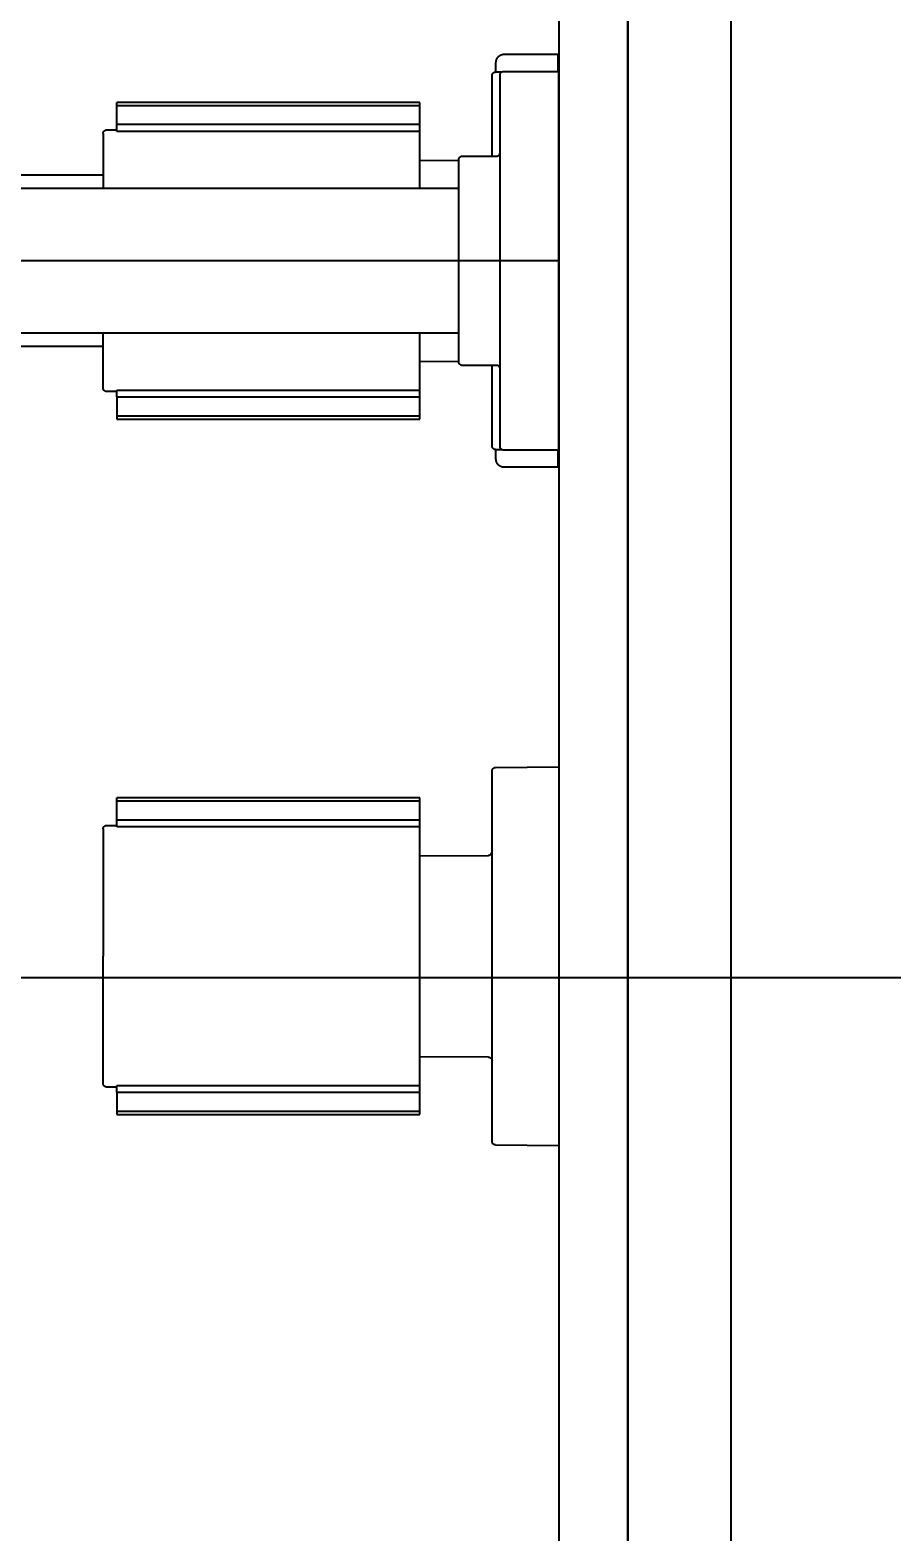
# Model space of a CAD drawing. Header units: metres. Extents: x 198 to 412, y -54 to 17.
# Drawn here: x 253.9297 to 254.0549, y 12.4803 to 12.6984 of the extents above; entities that cross this region are included whole.
import ezdxf
from ezdxf import colors
from ezdxf.entities.mleader import LeaderData, LeaderLine
from ezdxf.math import Vec2, Vec3

# ---------------------------------------------------------------- set-up
doc = ezdxf.new("R2010")
doc.units = ezdxf.units.M
doc.header["$LTSCALE"] = 10
for name, color, linetype in [('02', 2, 'Continuous'), ('25-TXT', 2, 'Continuous'), ('A-EQUIPAMIENTO FIJO', 1, 'Continuous'), ('A-MUROS', 6, 'Continuous'), ('A-Revoques', 1, 'Continuous'), ('A-TEXTOS', 2, 'Continuous'), ('TCOTA', 1, 'Continuous'), ('TM-REVEST', 252, 'Continuous')]:
    doc.layers.add(name, color=color, linetype=linetype)
doc.styles.add('ARIAL', font='arial.ttf')
doc.dimstyles.new('ST-COTA-25', dxfattribs={"dimscale": 0.25, "dimtxt": 0.18, "dimasz": 0.1, "dimexe": 0.18, "dimexo": 0.0625, "dimgap": 0.09, "dimtad": 1, "dimzin": 4, "dimdsep": 46, "dimtxsty": 'ARIAL', "dimblk1": 'COTA_N', "dimblk2": 'COTA_N', "dimsah": 1, "dimcen": 0.09, "dimclrd": 8, "dimclre": 8, "dimclrt": 1, "dimadec": 0, "dimazin": 0, "dimtfac": 1, "dimtix": 1, "dimtmove": 0, "dimatfit": 3, "dimldrblk": 'COTA_N', "dimfxl": 0.18, "dimtolj": 1, "dimtzin": 0, "dimarcsym": 0})

# ---------------------------------------------------------------- blocks, each defined once
blk = doc.blocks.new('A$C4ADF6893')
for p, q in [((-0.0275, 0), (0, 0)), ((-0.0275, -0.00004), (-0.0275, 0)), ((0, 0), (0.0275, 0)), ((0.0275, -0.00004), (0.0275, 0)), ((0.0735, 0), (0.101, 0)), ((0.07358, -0.0092), (0.0735, 0)), ((0.101, 0), (0.1285, 0)), ((0.12842, -0.0092), (0.1285, 0)), ((-0.03, -0.00794), (-0.03, -0.00014)), ((-0.03, -0.00014), (-0.0275, -0.00014)), ((-0.0275, -0.00004), (0, -0.00004)), ((-0.0275, -0.00804), (-0.0275, -0.00004)), ((0, -0.00004), (0.0275, -0.00004)), ((0.0275, -0.00004), (0.0275, -0.00804)), ((0.0275, -0.00014), (0.03, -0.00014)), ((0.03, -0.00014), (0.03, -0.00794)), ((-0.03, -0.00798), (-0.03, -0.00794)), ((-0.03, -0.00802), (-0.03, -0.00798)), ((-0.02999, -0.00806), (-0.03, -0.00802)), ((-0.02999, -0.0081), (-0.02999, -0.00806)), ((-0.02998, -0.00814), (-0.02999, -0.0081)), ((-0.02997, -0.00819), (-0.02998, -0.00814)), ((-0.02996, -0.00823), (-0.02997, -0.00819)), ((-0.02995, -0.00827), (-0.02996, -0.00823)), ((-0.02994, -0.00831), (-0.02995, -0.00827)), ((-0.02993, -0.00835), (-0.02994, -0.00831)), ((-0.02991, -0.00839), (-0.02993, -0.00835)), ((-0.0299, -0.00842), (-0.02991, -0.00839)), ((-0.02988, -0.00846), (-0.0299, -0.00842)), ((-0.02986, -0.0085), (-0.02988, -0.00846)), ((-0.02984, -0.00854), (-0.02986, -0.0085)), ((-0.02982, -0.00857), (-0.02984, -0.00854)), ((-0.02979, -0.00861), (-0.02982, -0.00857)), ((-0.02977, -0.00864), (-0.02979, -0.00861)), ((-0.02975, -0.00867), (-0.02977, -0.00864)), ((-0.02972, -0.00871), (-0.02975, -0.00867)), ((-0.02969, -0.00874), (-0.02972, -0.00871)), ((-0.0275, -0.00806), (-0.0275, -0.00804)), ((-0.0275, -0.00807), (-0.0275, -0.00806)), ((-0.0275, -0.00809), (-0.0275, -0.00807)), ((-0.0275, -0.00811), (-0.0275, -0.00809)), ((-0.02749, -0.00813), (-0.0275, -0.00811)), ((-0.02749, -0.00814), (-0.02749, -0.00813)), ((-0.02749, -0.00816), (-0.02749, -0.00814)), ((-0.02748, -0.00818), (-0.02749, -0.00816)), ((-0.02748, -0.00819), (-0.02748, -0.00818)), ((-0.02747, -0.00821), (-0.02748, -0.00819)), ((-0.02746, -0.00823), (-0.02747, -0.00821)), ((-0.02746, -0.00824), (-0.02746, -0.00823)), ((-0.02745, -0.00826), (-0.02746, -0.00824)), ((-0.02744, -0.00827), (-0.02745, -0.00826)), ((-0.02743, -0.00829), (-0.02744, -0.00827)), ((-0.02742, -0.0083), (-0.02743, -0.00829)), ((-0.02742, -0.0092), (-0.02743, -0.0083)), ((-0.02741, -0.00832), (-0.02742, -0.0083)), ((-0.0274, -0.00833), (-0.02741, -0.00832)), ((-0.02739, -0.00835), (-0.0274, -0.00833)), ((-0.02738, -0.00836), (-0.02739, -0.00835)), ((-0.02737, -0.00837), (-0.02738, -0.00836)), ((-0.02736, -0.00839), (-0.02737, -0.00837)), ((-0.02735, -0.0084), (-0.02736, -0.00839)), ((-0.02733, -0.00841), (-0.02735, -0.0084)), ((-0.02732, -0.00842), (-0.02733, -0.00841)), ((-0.02731, -0.00843), (-0.02732, -0.00842)), ((-0.02729, -0.00844), (-0.02731, -0.00843)), ((-0.02728, -0.00845), (-0.02729, -0.00844)), ((-0.02726, -0.00846), (-0.02728, -0.00845)), ((-0.02725, -0.00847), (-0.02726, -0.00846)), ((-0.02723, -0.00848), (-0.02725, -0.00847)), ((-0.02722, -0.00849), (-0.02723, -0.00848)), ((-0.0272, -0.0085), (-0.02722, -0.00849)), ((-0.02719, -0.0085), (-0.0272, -0.0085)), ((-0.02717, -0.00851), (-0.02719, -0.0085)), ((-0.02715, -0.00852), (-0.02717, -0.00851)), ((-0.02714, -0.00852), (-0.02715, -0.00852)), ((-0.02712, -0.00853), (-0.02714, -0.00852)), ((-0.0271, -0.00853), (-0.02712, -0.00853)), ((-0.02709, -0.00853), (-0.0271, -0.00853)), ((-0.02707, -0.00854), (-0.02709, -0.00853)), ((-0.02705, -0.00854), (-0.02707, -0.00854)), ((-0.02703, -0.00854), (-0.02705, -0.00854)), ((-0.02702, -0.00854), (-0.02703, -0.00854)), ((-0.027, -0.00854), (-0.02702, -0.00854)), ((0, -0.00854), (-0.027, -0.00854)), ((-0.01566, -0.00854), (-0.01568, -0.00854)), ((-0.01564, -0.00854), (-0.01566, -0.00854)), ((-0.01562, -0.00855), (-0.01564, -0.00854)), ((-0.01561, -0.00855), (-0.01562, -0.00855)), ((-0.01559, -0.00855), (-0.01561, -0.00855)), ((-0.01557, -0.00856), (-0.01559, -0.00855)), ((-0.01556, -0.00856), (-0.01557, -0.00856)), ((-0.01554, -0.00857), (-0.01556, -0.00856)), ((-0.01552, -0.00857), (-0.01554, -0.00857)), ((-0.01551, -0.00858), (-0.01552, -0.00857)), ((-0.01549, -0.00859), (-0.01551, -0.00858)), ((-0.01548, -0.00859), (-0.01549, -0.00859)), ((-0.01546, -0.0086), (-0.01548, -0.00859)), ((-0.01545, -0.00861), (-0.01546, -0.0086)), ((-0.01543, -0.00862), (-0.01545, -0.00861)), ((-0.01542, -0.00863), (-0.01543, -0.00862)), ((-0.0154, -0.00864), (-0.01542, -0.00863)), ((-0.01539, -0.00865), (-0.0154, -0.00864)), ((-0.01538, -0.00866), (-0.01539, -0.00865)), ((-0.01536, -0.00867), (-0.01538, -0.00866)), ((-0.01535, -0.00868), (-0.01536, -0.00867)), ((-0.01534, -0.0087), (-0.01535, -0.00868)), ((-0.01533, -0.00871), (-0.01534, -0.0087)), ((-0.01531, -0.00872), (-0.01533, -0.00871)), ((-0.0153, -0.00873), (-0.01531, -0.00872)), ((0.027, -0.00854), (0, -0.00854)), ((0.01531, -0.00872), (0.0153, -0.00874)), ((0.01532, -0.00871), (0.01531, -0.00872)), ((0.01534, -0.0087), (0.01532, -0.00871)), ((0.01535, -0.00869), (0.01534, -0.0087)), ((0.01536, -0.00867), (0.01535, -0.00869)), ((0.01537, -0.00866), (0.01536, -0.00867)), ((0.01539, -0.00865), (0.01537, -0.00866)), ((0.0154, -0.00864), (0.01539, -0.00865)), ((0.01541, -0.00863), (0.0154, -0.00864)), ((0.01543, -0.00862), (0.01541, -0.00863)), ((0.01544, -0.00861), (0.01543, -0.00862)), ((0.01546, -0.0086), (0.01544, -0.00861)), ((0.01547, -0.0086), (0.01546, -0.0086)), ((0.01549, -0.00859), (0.01547, -0.0086)), ((0.0155, -0.00858), (0.01549, -0.00859)), ((0.01552, -0.00857), (0.0155, -0.00858)), ((0.01553, -0.00857), (0.01552, -0.00857)), ((0.01555, -0.00856), (0.01553, -0.00857)), ((0.01557, -0.00856), (0.01555, -0.00856)), ((0.01558, -0.00855), (0.01557, -0.00856)), ((0.0156, -0.00855), (0.01558, -0.00855)), ((0.01562, -0.00855), (0.0156, -0.00855)), ((0.01563, -0.00854), (0.01562, -0.00855)), ((0.01565, -0.00854), (0.01563, -0.00854)), ((0.01567, -0.00854), (0.01565, -0.00854)), ((0.01568, -0.00854), (0.01567, -0.00854)), ((0.02702, -0.00854), (0.027, -0.00854)), ((0.02703, -0.00854), (0.02702, -0.00854)), ((0.02705, -0.00854), (0.02703, -0.00854)), ((0.02707, -0.00854), (0.02705, -0.00854)), ((0.02709, -0.00853), (0.02707, -0.00854)), ((0.0271, -0.00853), (0.02709, -0.00853)), ((0.02712, -0.00853), (0.0271, -0.00853)), ((0.02714, -0.00852), (0.02712, -0.00853)), ((0.02715, -0.00852), (0.02714, -0.00852)), ((0.02717, -0.00851), (0.02715, -0.00852)), ((0.02719, -0.0085), (0.02717, -0.00851)), ((0.0272, -0.0085), (0.02719, -0.0085)), ((0.02722, -0.00849), (0.0272, -0.0085)), ((0.02723, -0.00848), (0.02722, -0.00849)), ((0.02725, -0.00847), (0.02723, -0.00848)), ((0.02726, -0.00846), (0.02725, -0.00847)), ((0.02728, -0.00845), (0.02726, -0.00846)), ((0.02729, -0.00844), (0.02728, -0.00845)), ((0.02731, -0.00843), (0.02729, -0.00844)), ((0.02732, -0.00842), (0.02731, -0.00843)), ((0.02733, -0.00841), (0.02732, -0.00842)), ((0.02735, -0.0084), (0.02733, -0.00841)), ((0.02736, -0.00839), (0.02735, -0.0084)), ((0.02737, -0.00837), (0.02736, -0.00839)), ((0.02738, -0.00836), (0.02737, -0.00837)), ((0.02739, -0.00835), (0.02738, -0.00836)), ((0.0274, -0.00833), (0.02739, -0.00835)), ((0.02741, -0.00832), (0.0274, -0.00833)), ((0.02742, -0.0083), (0.02741, -0.00832)), ((0.02743, -0.00829), (0.02742, -0.0083)), ((0.02742, -0.0092), (0.02743, -0.0083)), ((0.02744, -0.00827), (0.02743, -0.00829)), ((0.02745, -0.00826), (0.02744, -0.00827)), ((0.02746, -0.00824), (0.02745, -0.00826)), ((0.02747, -0.00821), (0.02746, -0.00823)), ((0.02746, -0.00823), (0.02746, -0.00824)), ((0.02748, -0.00819), (0.02747, -0.00821)), ((0.02749, -0.00816), (0.02748, -0.00818)), ((0.02748, -0.00818), (0.02748, -0.00819)), ((0.0275, -0.00811), (0.02749, -0.00813)), ((0.02749, -0.00813), (0.02749, -0.00814)), ((0.02749, -0.00814), (0.02749, -0.00816)), ((0.0275, -0.00804), (0.0275, -0.00806)), ((0.0275, -0.00806), (0.0275, -0.00807)), ((0.0275, -0.00807), (0.0275, -0.00809)), ((0.0275, -0.00809), (0.0275, -0.00811)), ((0.02972, -0.00871), (0.02969, -0.00874)), ((0.02975, -0.00867), (0.02972, -0.00871)), ((0.02977, -0.00864), (0.02975, -0.00867)), ((0.02979, -0.00861), (0.02977, -0.00864)), ((0.02982, -0.00857), (0.02979, -0.00861)), ((0.02984, -0.00854), (0.02982, -0.00857)), ((0.02986, -0.0085), (0.02984, -0.00854)), ((0.02988, -0.00846), (0.02986, -0.0085)), ((0.0299, -0.00842), (0.02988, -0.00846)), ((0.02991, -0.00839), (0.0299, -0.00842)), ((0.02993, -0.00835), (0.02991, -0.00839)), ((0.02994, -0.00831), (0.02993, -0.00835)), ((0.02995, -0.00827), (0.02994, -0.00831)), ((0.02996, -0.00823), (0.02995, -0.00827)), ((0.02997, -0.00819), (0.02996, -0.00823)), ((0.02998, -0.00814), (0.02997, -0.00819)), ((0.02999, -0.0081), (0.02998, -0.00814)), ((0.03, -0.00802), (0.02999, -0.00806)), ((0.02999, -0.00806), (0.02999, -0.0081)), ((0.03, -0.00794), (0.03, -0.00798)), ((0.03, -0.00798), (0.03, -0.00802)), ((-0.02966, -0.00877), (-0.02969, -0.00874)), ((-0.02963, -0.0088), (-0.02966, -0.00877)), ((-0.0296, -0.00883), (-0.02963, -0.0088)), ((-0.02957, -0.00885), (-0.0296, -0.00883)), ((-0.02954, -0.00888), (-0.02957, -0.00885)), ((-0.02951, -0.00891), (-0.02954, -0.00888)), ((-0.02947, -0.00893), (-0.02951, -0.00891)), ((-0.02944, -0.00895), (-0.02947, -0.00893)), ((-0.0294, -0.00897), (-0.02944, -0.00895)), ((-0.02936, -0.009), (-0.0294, -0.00897)), ((-0.02933, -0.00901), (-0.02936, -0.009)), ((-0.02929, -0.00903), (-0.02933, -0.00901)), ((-0.02925, -0.00905), (-0.02929, -0.00903)), ((-0.02921, -0.00906), (-0.02925, -0.00905)), ((-0.02917, -0.00908), (-0.02921, -0.00906)), ((-0.02913, -0.00909), (-0.02917, -0.00908)), ((-0.02909, -0.0091), (-0.02913, -0.00909)), ((-0.02905, -0.00911), (-0.02909, -0.0091)), ((-0.02901, -0.00912), (-0.02905, -0.00911)), ((-0.02897, -0.00912), (-0.02901, -0.00912)), ((-0.02893, -0.00913), (-0.02897, -0.00912)), ((-0.02888, -0.00913), (-0.02893, -0.00913)), ((-0.02884, -0.00913), (-0.02888, -0.00913)), ((-0.0288, -0.00914), (-0.02884, -0.00913)), ((-0.02742, -0.00914), (-0.0288, -0.00914)), ((-0.02742, -0.00922), (-0.02742, -0.0092)), ((-0.02742, -0.00924), (-0.02742, -0.00922)), ((-0.02742, -0.00926), (-0.02742, -0.00924)), ((-0.02741, -0.00927), (-0.02742, -0.00926)), ((-0.02741, -0.00929), (-0.02741, -0.00927)), ((-0.02741, -0.00931), (-0.02741, -0.00929)), ((-0.0274, -0.00932), (-0.02741, -0.00931)), ((-0.0274, -0.00934), (-0.0274, -0.00932)), ((-0.02739, -0.00936), (-0.0274, -0.00934)), ((-0.02739, -0.00937), (-0.02739, -0.00936)), ((-0.02738, -0.00939), (-0.02739, -0.00937)), ((-0.02738, -0.00941), (-0.02738, -0.00939)), ((-0.02737, -0.00942), (-0.02738, -0.00941)), ((-0.02736, -0.00944), (-0.02737, -0.00942)), ((-0.02735, -0.00945), (-0.02736, -0.00944)), ((-0.02734, -0.00947), (-0.02735, -0.00945)), ((-0.02733, -0.00948), (-0.02734, -0.00947)), ((-0.02732, -0.0095), (-0.02733, -0.00948)), ((-0.02731, -0.00951), (-0.02732, -0.0095)), ((-0.0273, -0.00952), (-0.02731, -0.00951)), ((-0.02729, -0.00954), (-0.0273, -0.00952)), ((-0.02728, -0.00955), (-0.02729, -0.00954)), ((-0.02727, -0.00956), (-0.02728, -0.00955)), ((-0.02725, -0.00957), (-0.02727, -0.00956)), ((-0.02724, -0.00958), (-0.02725, -0.00957)), ((-0.02723, -0.0096), (-0.02724, -0.00958)), ((-0.02721, -0.00961), (-0.02723, -0.0096)), ((-0.0272, -0.00962), (-0.02721, -0.00961)), ((-0.02718, -0.00962), (-0.0272, -0.00962)), ((-0.02717, -0.00963), (-0.02718, -0.00962)), ((-0.02715, -0.00964), (-0.02717, -0.00963)), ((-0.02714, -0.00965), (-0.02715, -0.00964)), ((-0.02712, -0.00966), (-0.02714, -0.00965)), ((-0.02711, -0.00966), (-0.02712, -0.00966)), ((-0.02709, -0.00967), (-0.02711, -0.00966)), ((-0.02707, -0.00968), (-0.02709, -0.00967)), ((-0.02706, -0.00968), (-0.02707, -0.00968)), ((-0.02704, -0.00969), (-0.02706, -0.00968)), ((-0.02702, -0.00969), (-0.02704, -0.00969)), ((-0.02701, -0.00969), (-0.02702, -0.00969)), ((-0.02699, -0.0097), (-0.02701, -0.00969)), ((-0.02697, -0.0097), (-0.02699, -0.0097)), ((-0.02695, -0.0097), (-0.02697, -0.0097)), ((-0.02694, -0.0097), (-0.02695, -0.0097)), ((-0.02692, -0.0097), (-0.02694, -0.0097)), ((-0.0152, -0.0097), (-0.02692, -0.0097)), ((-0.01529, -0.00875), (-0.0153, -0.00873)), ((-0.01528, -0.00876), (-0.01529, -0.00875)), ((-0.01527, -0.00878), (-0.01528, -0.00876)), ((-0.01527, -0.00879), (-0.01527, -0.00878)), ((-0.01526, -0.00881), (-0.01527, -0.00879)), ((-0.01525, -0.00882), (-0.01526, -0.00881)), ((-0.01524, -0.00884), (-0.01525, -0.00882)), ((-0.01524, -0.00885), (-0.01524, -0.00884)), ((-0.01523, -0.00887), (-0.01524, -0.00885)), ((-0.01522, -0.00889), (-0.01523, -0.00887)), ((-0.01522, -0.0089), (-0.01522, -0.00889)), ((-0.01521, -0.00892), (-0.01522, -0.0089)), ((-0.01521, -0.00894), (-0.01521, -0.00892)), ((-0.01521, -0.00895), (-0.01521, -0.00894)), ((-0.0152, -0.00897), (-0.01521, -0.00895)), ((-0.0152, -0.0097), (-0.01521, -0.0097)), ((-0.0152, -0.00899), (-0.0152, -0.00897)), ((-0.0152, -0.00901), (-0.0152, -0.00899)), ((-0.0152, -0.00902), (-0.0152, -0.00901)), ((-0.0152, -0.00904), (-0.0152, -0.00902)), ((-0.0152, -0.01404), (-0.0152, -0.00904)), ((0.01521, -0.00895), (0.0152, -0.00897)), ((0.0152, -0.00897), (0.0152, -0.00899)), ((0.0152, -0.00899), (0.0152, -0.00901)), ((0.0152, -0.00901), (0.0152, -0.00902)), ((0.0152, -0.00902), (0.0152, -0.00904)), ((0.0152, -0.00904), (0.0152, -0.01404)), ((0.02692, -0.0097), (0.0152, -0.0097)), ((0.0152, -0.0097), (0.01521, -0.0097)), ((0.01522, -0.0089), (0.01521, -0.00892)), ((0.01521, -0.00892), (0.01521, -0.00894)), ((0.01521, -0.00894), (0.01521, -0.00895)), ((0.01523, -0.00887), (0.01522, -0.00889)), ((0.01522, -0.00889), (0.01522, -0.0089)), ((0.01524, -0.00884), (0.01523, -0.00886)), ((0.01523, -0.00886), (0.01523, -0.00887)), ((0.01525, -0.00882), (0.01524, -0.00884)), ((0.01526, -0.00881), (0.01525, -0.00882)), ((0.01527, -0.00878), (0.01526, -0.00879)), ((0.01526, -0.00879), (0.01526, -0.00881)), ((0.01528, -0.00877), (0.01527, -0.00878)), ((0.01529, -0.00875), (0.01528, -0.00877)), ((0.0153, -0.00874), (0.01529, -0.00875)), ((0.02694, -0.0097), (0.02692, -0.0097)), ((0.02695, -0.0097), (0.02694, -0.0097)), ((0.02697, -0.0097), (0.02695, -0.0097)), ((0.02699, -0.0097), (0.02697, -0.0097)), ((0.02701, -0.00969), (0.02699, -0.0097)), ((0.02702, -0.00969), (0.02701, -0.00969)), ((0.02704, -0.00969), (0.02702, -0.00969)), ((0.02706, -0.00968), (0.02704, -0.00969)), ((0.02707, -0.00968), (0.02706, -0.00968)), ((0.02709, -0.00967), (0.02707, -0.00968)), ((0.02711, -0.00966), (0.02709, -0.00967)), ((0.02712, -0.00966), (0.02711, -0.00966)), ((0.02714, -0.00965), (0.02712, -0.00966)), ((0.02715, -0.00964), (0.02714, -0.00965)), ((0.02717, -0.00963), (0.02715, -0.00964)), ((0.02718, -0.00962), (0.02717, -0.00963)), ((0.0272, -0.00962), (0.02718, -0.00962)), ((0.02721, -0.00961), (0.0272, -0.00962)), ((0.02723, -0.0096), (0.02721, -0.00961)), ((0.02724, -0.00958), (0.02723, -0.0096)), ((0.02725, -0.00957), (0.02724, -0.00958)), ((0.02727, -0.00956), (0.02725, -0.00957)), ((0.02728, -0.00955), (0.02727, -0.00956)), ((0.02729, -0.00954), (0.02728, -0.00955)), ((0.0273, -0.00952), (0.02729, -0.00954)), ((0.02731, -0.00951), (0.0273, -0.00952)), ((0.02732, -0.0095), (0.02731, -0.00951)), ((0.02733, -0.00948), (0.02732, -0.0095)), ((0.02734, -0.00947), (0.02733, -0.00948)), ((0.02735, -0.00945), (0.02734, -0.00947)), ((0.02736, -0.00944), (0.02735, -0.00945)), ((0.02737, -0.00942), (0.02736, -0.00944)), ((0.02738, -0.00941), (0.02737, -0.00942)), ((0.02739, -0.00937), (0.02738, -0.00939)), ((0.02738, -0.00939), (0.02738, -0.00941)), ((0.0274, -0.00934), (0.02739, -0.00936)), ((0.02739, -0.00936), (0.02739, -0.00937)), ((0.02741, -0.00931), (0.0274, -0.00932)), ((0.0274, -0.00932), (0.0274, -0.00934)), ((0.02742, -0.00926), (0.02741, -0.00927)), ((0.02741, -0.00927), (0.02741, -0.00929)), ((0.02741, -0.00929), (0.02741, -0.00931)), ((0.0288, -0.00914), (0.02742, -0.00914)), ((0.02742, -0.0092), (0.02742, -0.00922)), ((0.02742, -0.00922), (0.02742, -0.00924)), ((0.02742, -0.00924), (0.02742, -0.00926)), ((0.02884, -0.00913), (0.0288, -0.00914)), ((0.02888, -0.00913), (0.02884, -0.00913)), ((0.02893, -0.00913), (0.02888, -0.00913)), ((0.02897, -0.00912), (0.02893, -0.00913)), ((0.02901, -0.00912), (0.02897, -0.00912)), ((0.02905, -0.00911), (0.02901, -0.00912)), ((0.02909, -0.0091), (0.02905, -0.00911)), ((0.02913, -0.00909), (0.02909, -0.0091)), ((0.02917, -0.00908), (0.02913, -0.00909)), ((0.02921, -0.00906), (0.02917, -0.00908)), ((0.02925, -0.00905), (0.02921, -0.00906)), ((0.02929, -0.00903), (0.02925, -0.00905)), ((0.02933, -0.00901), (0.02929, -0.00903)), ((0.02936, -0.009), (0.02933, -0.00901)), ((0.0294, -0.00897), (0.02936, -0.009)), ((0.02944, -0.00895), (0.0294, -0.00897)), ((0.02947, -0.00893), (0.02944, -0.00895)), ((0.02951, -0.00891), (0.02947, -0.00893)), ((0.02954, -0.00888), (0.02951, -0.00891)), ((0.02957, -0.00885), (0.02954, -0.00888)), ((0.0296, -0.00883), (0.02957, -0.00885)), ((0.02963, -0.0088), (0.0296, -0.00883)), ((0.02966, -0.00877), (0.02963, -0.0088)), ((0.02969, -0.00874), (0.02966, -0.00877)), ((0.07358, -0.00922), (0.07358, -0.0092)), ((0.07358, -0.00924), (0.07358, -0.00922)), ((0.07358, -0.00926), (0.07358, -0.00924)), ((0.07359, -0.00927), (0.07358, -0.00926)), ((0.07359, -0.00929), (0.07359, -0.00927)), ((0.07359, -0.00931), (0.07359, -0.00929)), ((0.0736, -0.00932), (0.07359, -0.00931)), ((0.0736, -0.00934), (0.0736, -0.00932)), ((0.07361, -0.00936), (0.0736, -0.00934)), ((0.07361, -0.00937), (0.07361, -0.00936)), ((0.07362, -0.00939), (0.07361, -0.00937)), ((0.07362, -0.00941), (0.07362, -0.00939)), ((0.07363, -0.00942), (0.07362, -0.00941)), ((0.07364, -0.00944), (0.07363, -0.00942)), ((0.07365, -0.00945), (0.07364, -0.00944)), ((0.07366, -0.00947), (0.07365, -0.00945)), ((0.07367, -0.00948), (0.07366, -0.00947)), ((0.07368, -0.0095), (0.07367, -0.00948)), ((0.07369, -0.00951), (0.07368, -0.0095)), ((0.0737, -0.00952), (0.07369, -0.00951)), ((0.07371, -0.00954), (0.0737, -0.00952)), ((0.07372, -0.00955), (0.07371, -0.00954)), ((0.07373, -0.00956), (0.07372, -0.00955)), ((0.07375, -0.00957), (0.07373, -0.00956)), ((0.07376, -0.00958), (0.07375, -0.00957)), ((0.07377, -0.0096), (0.07376, -0.00958)), ((0.07379, -0.00961), (0.07377, -0.0096)), ((0.0738, -0.00962), (0.07379, -0.00961)), ((0.07382, -0.00962), (0.0738, -0.00962)), ((0.07383, -0.00963), (0.07382, -0.00962)), ((0.07385, -0.00964), (0.07383, -0.00963)), ((0.07386, -0.00965), (0.07385, -0.00964)), ((0.07388, -0.00966), (0.07386, -0.00965)), ((0.07389, -0.00966), (0.07388, -0.00966)), ((0.07391, -0.00967), (0.07389, -0.00966)), ((0.07393, -0.00968), (0.07391, -0.00967)), ((0.07394, -0.00968), (0.07393, -0.00968)), ((0.07396, -0.00969), (0.07394, -0.00968)), ((0.07398, -0.00969), (0.07396, -0.00969)), ((0.07399, -0.00969), (0.07398, -0.00969)), ((0.07401, -0.0097), (0.07399, -0.00969)), ((0.07403, -0.0097), (0.07401, -0.0097)), ((0.07405, -0.0097), (0.07403, -0.0097)), ((0.07406, -0.0097), (0.07405, -0.0097)), ((0.07408, -0.0097), (0.07406, -0.0097)), ((0.101, -0.0097), (0.07408, -0.0097)), ((0.08581, -0.0097), (0.08579, -0.0097)), ((0.08583, -0.0097), (0.08581, -0.0097)), ((0.08585, -0.00971), (0.08583, -0.0097)), ((0.08587, -0.00971), (0.08585, -0.00971)), ((0.08589, -0.00972), (0.08587, -0.00971)), ((0.08591, -0.00972), (0.08589, -0.00972)), ((0.08593, -0.00973), (0.08591, -0.00972)), ((0.08595, -0.00973), (0.08593, -0.00973)), ((0.08597, -0.00974), (0.08595, -0.00973)), ((0.08599, -0.00975), (0.08597, -0.00974)), ((0.08601, -0.00976), (0.08599, -0.00975)), ((0.08603, -0.00976), (0.08601, -0.00976)), ((0.08605, -0.00977), (0.08603, -0.00976)), ((0.08606, -0.00978), (0.08605, -0.00977)), ((0.08608, -0.00979), (0.08606, -0.00978)), ((0.0861, -0.00981), (0.08608, -0.00979)), ((0.08611, -0.00982), (0.0861, -0.00981)), ((0.08613, -0.00983), (0.08611, -0.00982)), ((0.08615, -0.00984), (0.08613, -0.00983)), ((0.08616, -0.00986), (0.08615, -0.00984)), ((0.08618, -0.00987), (0.08616, -0.00986)), ((0.08619, -0.00989), (0.08618, -0.00987)), ((0.08621, -0.0099), (0.08619, -0.00989)), ((0.08622, -0.00992), (0.08621, -0.0099)), ((0.08623, -0.00993), (0.08622, -0.00992)), ((0.08624, -0.00995), (0.08623, -0.00993)), ((0.08626, -0.00997), (0.08624, -0.00995)), ((0.08627, -0.00998), (0.08626, -0.00997)), ((0.08628, -0.01), (0.08627, -0.00998)), ((0.08629, -0.01002), (0.08628, -0.01)), ((0.0863, -0.01004), (0.08629, -0.01002)), ((0.0863, -0.01006), (0.0863, -0.01004)), ((0.08631, -0.01007), (0.0863, -0.01006)), ((0.08632, -0.01009), (0.08631, -0.01007)), ((0.08633, -0.01011), (0.08632, -0.01009)), ((0.08633, -0.01013), (0.08633, -0.01011)), ((0.08634, -0.01015), (0.08633, -0.01013)), ((0.08634, -0.01017), (0.08634, -0.01015)), ((0.08635, -0.01019), (0.08634, -0.01017)), ((0.08635, -0.01021), (0.08635, -0.01019)), ((0.08635, -0.01023), (0.08635, -0.01021)), ((0.08636, -0.01025), (0.08635, -0.01023)), ((0.08636, -0.01027), (0.08636, -0.01025)), ((0.08636, -0.01029), (0.08636, -0.01027)), ((0.08644, -0.0202), (0.08636, -0.01029)), ((0.12792, -0.0097), (0.101, -0.0097)), ((0.11556, -0.0202), (0.11564, -0.01029)), ((0.11564, -0.01025), (0.11565, -0.01023)), ((0.11564, -0.01027), (0.11564, -0.01025)), ((0.11564, -0.01029), (0.11564, -0.01027)), ((0.11565, -0.01019), (0.11566, -0.01017)), ((0.11565, -0.01021), (0.11565, -0.01019)), ((0.11565, -0.01023), (0.11565, -0.01021)), ((0.11566, -0.01015), (0.11567, -0.01013)), ((0.11566, -0.01017), (0.11566, -0.01015)), ((0.11567, -0.01011), (0.11568, -0.01009)), ((0.11567, -0.01013), (0.11567, -0.01011)), ((0.11568, -0.01009), (0.11569, -0.01007)), ((0.11569, -0.01007), (0.1157, -0.01006)), ((0.1157, -0.01004), (0.11571, -0.01002)), ((0.1157, -0.01006), (0.1157, -0.01004)), ((0.11571, -0.01002), (0.11572, -0.01)), ((0.11572, -0.01), (0.11573, -0.00998)), ((0.11573, -0.00998), (0.11574, -0.00997)), ((0.11574, -0.00997), (0.11576, -0.00995)), ((0.11576, -0.00995), (0.11577, -0.00993)), ((0.11577, -0.00993), (0.11578, -0.00992)), ((0.11578, -0.00992), (0.11579, -0.0099)), ((0.11579, -0.0099), (0.11581, -0.00989)), ((0.11581, -0.00989), (0.11582, -0.00987)), ((0.11582, -0.00987), (0.11584, -0.00986)), ((0.11584, -0.00986), (0.11585, -0.00984)), ((0.11585, -0.00984), (0.11587, -0.00983)), ((0.11587, -0.00983), (0.11589, -0.00982)), ((0.11589, -0.00982), (0.1159, -0.00981)), ((0.1159, -0.00981), (0.11592, -0.00979)), ((0.11592, -0.00979), (0.11594, -0.00978)), ((0.11594, -0.00978), (0.11595, -0.00977)), ((0.11595, -0.00977), (0.11597, -0.00976)), ((0.11597, -0.00976), (0.11599, -0.00976)), ((0.11599, -0.00976), (0.11601, -0.00975)), ((0.11601, -0.00975), (0.11603, -0.00974)), ((0.11603, -0.00974), (0.11605, -0.00973)), ((0.11605, -0.00973), (0.11607, -0.00973)), ((0.11607, -0.00973), (0.11609, -0.00972)), ((0.11609, -0.00972), (0.11611, -0.00972)), ((0.11611, -0.00972), (0.11613, -0.00971)), ((0.11613, -0.00971), (0.11615, -0.00971)), ((0.11615, -0.00971), (0.11617, -0.0097)), ((0.11617, -0.0097), (0.11619, -0.0097)), ((0.11619, -0.0097), (0.11621, -0.0097)), ((0.12794, -0.0097), (0.12792, -0.0097)), ((0.12795, -0.0097), (0.12794, -0.0097)), ((0.12797, -0.0097), (0.12795, -0.0097)), ((0.12799, -0.0097), (0.12797, -0.0097)), ((0.12801, -0.00969), (0.12799, -0.0097)), ((0.12802, -0.00969), (0.12801, -0.00969)), ((0.12804, -0.00969), (0.12802, -0.00969)), ((0.12806, -0.00968), (0.12804, -0.00969)), ((0.12807, -0.00968), (0.12806, -0.00968)), ((0.12809, -0.00967), (0.12807, -0.00968)), ((0.12811, -0.00966), (0.12809, -0.00967)), ((0.12812, -0.00966), (0.12811, -0.00966)), ((0.12814, -0.00965), (0.12812, -0.00966)), ((0.12815, -0.00964), (0.12814, -0.00965)), ((0.12817, -0.00963), (0.12815, -0.00964)), ((0.12818, -0.00962), (0.12817, -0.00963)), ((0.1282, -0.00962), (0.12818, -0.00962)), ((0.12821, -0.00961), (0.1282, -0.00962)), ((0.12823, -0.0096), (0.12821, -0.00961)), ((0.12824, -0.00958), (0.12823, -0.0096)), ((0.12825, -0.00957), (0.12824, -0.00958)), ((0.12827, -0.00956), (0.12825, -0.00957)), ((0.12828, -0.00955), (0.12827, -0.00956)), ((0.12829, -0.00954), (0.12828, -0.00955)), ((0.1283, -0.00952), (0.12829, -0.00954)), ((0.12831, -0.00951), (0.1283, -0.00952)), ((0.12832, -0.0095), (0.12831, -0.00951)), ((0.12833, -0.00948), (0.12832, -0.0095)), ((0.12834, -0.00947), (0.12833, -0.00948)), ((0.12835, -0.00945), (0.12834, -0.00947)), ((0.12836, -0.00944), (0.12835, -0.00945)), ((0.12837, -0.00942), (0.12836, -0.00944)), ((0.12838, -0.00941), (0.12837, -0.00942)), ((0.12839, -0.00937), (0.12838, -0.00939)), ((0.12838, -0.00939), (0.12838, -0.00941)), ((0.1284, -0.00934), (0.12839, -0.00936)), ((0.12839, -0.00936), (0.12839, -0.00937)), ((0.12841, -0.00931), (0.1284, -0.00932)), ((0.1284, -0.00932), (0.1284, -0.00934)), ((0.12842, -0.00926), (0.12841, -0.00927)), ((0.12841, -0.00927), (0.12841, -0.00929)), ((0.12841, -0.00929), (0.12841, -0.00931)), ((0.12842, -0.0092), (0.12842, -0.00922)), ((0.12842, -0.00922), (0.12842, -0.00924)), ((0.12842, -0.00924), (0.12842, -0.00926)), ((-0.0152, -0.01406), (-0.0152, -0.01404)), ((-0.0152, -0.01407), (-0.0152, -0.01406)), ((-0.0152, -0.01409), (-0.0152, -0.01407)), ((-0.0152, -0.01411), (-0.0152, -0.01409)), ((-0.01519, -0.01413), (-0.0152, -0.01411)), ((-0.01519, -0.01414), (-0.01519, -0.01413)), ((-0.01519, -0.01416), (-0.01519, -0.01414)), ((-0.01518, -0.01418), (-0.01519, -0.01416)), ((-0.01518, -0.01419), (-0.01518, -0.01418)), ((-0.01517, -0.01421), (-0.01518, -0.01419)), ((-0.01516, -0.01423), (-0.01517, -0.01421)), ((-0.01516, -0.01424), (-0.01516, -0.01423)), ((-0.01515, -0.01426), (-0.01516, -0.01424)), ((-0.01514, -0.01427), (-0.01515, -0.01426)), ((-0.01513, -0.01429), (-0.01514, -0.01427)), ((-0.01512, -0.0143), (-0.01513, -0.01429)), ((-0.01511, -0.01432), (-0.01512, -0.0143)), ((-0.0151, -0.01433), (-0.01511, -0.01432)), ((-0.01509, -0.01435), (-0.0151, -0.01433)), ((-0.01508, -0.01436), (-0.01509, -0.01435)), ((-0.01507, -0.01437), (-0.01508, -0.01436)), ((-0.01506, -0.01439), (-0.01507, -0.01437)), ((-0.01505, -0.0144), (-0.01506, -0.01439)), ((-0.01503, -0.01441), (-0.01505, -0.0144)), ((-0.01502, -0.01442), (-0.01503, -0.01441)), ((-0.01501, -0.01443), (-0.01502, -0.01442)), ((-0.01499, -0.01444), (-0.01501, -0.01443)), ((-0.01498, -0.01445), (-0.01499, -0.01444)), ((-0.01496, -0.01446), (-0.01498, -0.01445)), ((-0.01495, -0.01447), (-0.01496, -0.01446)), ((-0.01493, -0.01448), (-0.01495, -0.01447)), ((-0.01492, -0.01449), (-0.01493, -0.01448)), ((-0.0149, -0.0145), (-0.01492, -0.01449)), ((-0.01489, -0.0145), (-0.0149, -0.0145)), ((-0.01487, -0.01451), (-0.01489, -0.0145)), ((-0.01485, -0.01452), (-0.01487, -0.01451)), ((-0.01484, -0.01452), (-0.01485, -0.01452)), ((-0.01482, -0.01453), (-0.01484, -0.01452)), ((-0.0148, -0.01453), (-0.01482, -0.01453)), ((-0.01479, -0.01453), (-0.0148, -0.01453)), ((-0.01477, -0.01454), (-0.01479, -0.01453)), ((-0.01475, -0.01454), (-0.01477, -0.01454)), ((-0.01473, -0.01454), (-0.01475, -0.01454)), ((-0.01472, -0.01454), (-0.01473, -0.01454)), ((-0.0147, -0.01454), (-0.01472, -0.01454)), ((0, -0.01454), (-0.0147, -0.01454)), ((-0.01456, -0.0202), (-0.01461, -0.01454)), ((-0.0105, -0.01454), (-0.0105, -0.10504)), ((0.0147, -0.01454), (0, -0.01454)), ((0.0105, -0.01454), (0.0105, -0.10504)), ((0.01456, -0.0202), (0.01461, -0.01454)), ((0.01472, -0.01454), (0.0147, -0.01454)), ((0.01473, -0.01454), (0.01472, -0.01454)), ((0.01475, -0.01454), (0.01473, -0.01454)), ((0.01477, -0.01454), (0.01475, -0.01454)), ((0.01479, -0.01453), (0.01477, -0.01454)), ((0.0148, -0.01453), (0.01479, -0.01453)), ((0.01482, -0.01453), (0.0148, -0.01453)), ((0.01484, -0.01452), (0.01482, -0.01453)), ((0.01485, -0.01452), (0.01484, -0.01452)), ((0.01487, -0.01451), (0.01485, -0.01452)), ((0.01489, -0.0145), (0.01487, -0.01451)), ((0.0149, -0.0145), (0.01489, -0.0145)), ((0.01492, -0.01449), (0.0149, -0.0145)), ((0.01493, -0.01448), (0.01492, -0.01449)), ((0.01495, -0.01447), (0.01493, -0.01448)), ((0.01496, -0.01446), (0.01495, -0.01447)), ((0.01498, -0.01445), (0.01496, -0.01446)), ((0.01499, -0.01444), (0.01498, -0.01445)), ((0.01501, -0.01443), (0.01499, -0.01444)), ((0.01502, -0.01442), (0.01501, -0.01443)), ((0.01503, -0.01441), (0.01502, -0.01442)), ((0.01505, -0.0144), (0.01503, -0.01441)), ((0.01506, -0.01439), (0.01505, -0.0144)), ((0.01507, -0.01437), (0.01506, -0.01439)), ((0.01508, -0.01436), (0.01507, -0.01437)), ((0.01509, -0.01435), (0.01508, -0.01436)), ((0.0151, -0.01433), (0.01509, -0.01435)), ((0.01511, -0.01432), (0.0151, -0.01433)), ((0.01512, -0.0143), (0.01511, -0.01432)), ((0.01513, -0.01429), (0.01512, -0.0143)), ((0.01514, -0.01427), (0.01513, -0.01429)), ((0.01515, -0.01426), (0.01514, -0.01427)), ((0.01516, -0.01424), (0.01515, -0.01426)), ((0.01517, -0.01421), (0.01516, -0.01423)), ((0.01516, -0.01423), (0.01516, -0.01424)), ((0.01518, -0.01419), (0.01517, -0.01421)), ((0.01519, -0.01416), (0.01518, -0.01418)), ((0.01518, -0.01418), (0.01518, -0.01419)), ((0.0152, -0.01411), (0.01519, -0.01413)), ((0.01519, -0.01413), (0.01519, -0.01414)), ((0.01519, -0.01414), (0.01519, -0.01416)), ((0.0152, -0.01404), (0.0152, -0.01406)), ((0.0152, -0.01406), (0.0152, -0.01407)), ((0.0152, -0.01407), (0.0152, -0.01409)), ((0.0152, -0.01409), (0.0152, -0.01411)), ((-0.023, -0.0202), (-0.023, -0.0642)), ((-0.0225, -0.0202), (-0.023, -0.0202)), ((-0.0225, -0.0202), (-0.0225, -0.0642)), ((-0.01977, -0.0202), (-0.0225, -0.0202)), ((-0.01977, -0.0202), (-0.01977, -0.0642)), ((-0.01879, -0.0202), (-0.01977, -0.0202)), ((-0.0105, -0.0202), (-0.01879, -0.0202)), ((-0.01879, -0.0202), (-0.01879, -0.0642)), ((0.01879, -0.0202), (0.0105, -0.0202)), ((0.01879, -0.0642), (0.01879, -0.0202)), ((0.01977, -0.0202), (0.01879, -0.0202)), ((0.0225, -0.0202), (0.01977, -0.0202)), ((0.01977, -0.0642), (0.01977, -0.0202)), ((0.0225, -0.0642), (0.0225, -0.0202)), ((0.023, -0.0202), (0.0225, -0.0202)), ((0.023, -0.0642), (0.023, -0.0202)), ((0.0785, -0.0202), (0.078, -0.0202)), ((0.078, -0.0202), (0.078, -0.0642)), ((0.0785, -0.0202), (0.0785, -0.0642)), ((0.08123, -0.0202), (0.0785, -0.0202)), ((0.08123, -0.0202), (0.08123, -0.0642)), ((0.08221, -0.0202), (0.08123, -0.0202)), ((0.08221, -0.0202), (0.08221, -0.0642)), ((0.101, -0.0202), (0.08221, -0.0202)), ((0.11979, -0.0202), (0.101, -0.0202)), ((0.12077, -0.0202), (0.11979, -0.0202)), ((0.11979, -0.0642), (0.11979, -0.0202)), ((0.12077, -0.0642), (0.12077, -0.0202)), ((0.1235, -0.0202), (0.12077, -0.0202)), ((0.1235, -0.0642), (0.1235, -0.0202)), ((0.124, -0.0202), (0.1235, -0.0202)), ((0.124, -0.0642), (0.124, -0.0202)), ((-0.0225, -0.0642), (-0.023, -0.0642)), ((-0.01977, -0.0642), (-0.0225, -0.0642)), ((-0.01879, -0.0642), (-0.01977, -0.0642)), ((-0.019, -0.0657), (-0.019, -0.0642)), ((0.01977, -0.0642), (0.01879, -0.0642)), ((0.019, -0.0642), (0.019, -0.0657)), ((0.01977, -0.0642), (0.0225, -0.0642)), ((0.0225, -0.0642), (0.023, -0.0642)), ((0.0785, -0.0642), (0.078, -0.0642)), ((0.08123, -0.0642), (0.0785, -0.0642)), ((0.08221, -0.0642), (0.08123, -0.0642)), ((0.082, -0.0657), (0.082, -0.0642)), ((0.12077, -0.0642), (0.11979, -0.0642)), ((0.12, -0.0642), (0.12, -0.0657)), ((0.12077, -0.0642), (0.1235, -0.0642)), ((0.1235, -0.0642), (0.124, -0.0642)), ((-0.019, -0.06572), (-0.019, -0.0657)), ((-0.019, -0.06573), (-0.019, -0.06572)), ((-0.019, -0.06575), (-0.019, -0.06573)), ((-0.019, -0.06577), (-0.019, -0.06575)), ((-0.01899, -0.06579), (-0.019, -0.06577)), ((-0.01899, -0.0658), (-0.01899, -0.06579)), ((-0.01899, -0.06582), (-0.01899, -0.0658)), ((-0.01898, -0.06584), (-0.01899, -0.06582)), ((-0.01898, -0.06585), (-0.01898, -0.06584)), ((-0.01897, -0.06587), (-0.01898, -0.06585)), ((-0.01896, -0.06589), (-0.01897, -0.06587)), ((-0.01896, -0.0659), (-0.01896, -0.06589)), ((-0.01895, -0.06592), (-0.01896, -0.0659)), ((-0.01894, -0.06593), (-0.01895, -0.06592)), ((-0.01893, -0.06595), (-0.01894, -0.06593)), ((-0.01892, -0.06596), (-0.01893, -0.06595)), ((-0.01891, -0.06598), (-0.01892, -0.06596)), ((-0.0189, -0.06599), (-0.01891, -0.06598)), ((-0.01889, -0.06601), (-0.0189, -0.06599)), ((-0.01888, -0.06602), (-0.01889, -0.06601)), ((-0.01887, -0.06603), (-0.01888, -0.06602)), ((-0.01886, -0.06605), (-0.01887, -0.06603)), ((-0.01885, -0.06606), (-0.01886, -0.06605)), ((-0.01883, -0.06607), (-0.01885, -0.06606)), ((-0.01882, -0.06608), (-0.01883, -0.06607)), ((-0.01881, -0.06609), (-0.01882, -0.06608)), ((-0.01879, -0.0661), (-0.01881, -0.06609)), ((-0.01878, -0.06611), (-0.01879, -0.0661)), ((-0.01876, -0.06612), (-0.01878, -0.06611)), ((-0.01875, -0.06613), (-0.01876, -0.06612)), ((-0.01873, -0.06614), (-0.01875, -0.06613)), ((-0.01872, -0.06615), (-0.01873, -0.06614)), ((-0.0187, -0.06616), (-0.01872, -0.06615)), ((-0.01869, -0.06616), (-0.0187, -0.06616)), ((-0.01867, -0.06617), (-0.01869, -0.06616)), ((-0.01865, -0.06618), (-0.01867, -0.06617)), ((-0.01864, -0.06618), (-0.01865, -0.06618)), ((-0.01862, -0.06619), (-0.01864, -0.06618)), ((-0.0186, -0.06619), (-0.01862, -0.06619)), ((-0.01859, -0.06619), (-0.0186, -0.06619)), ((-0.01857, -0.0662), (-0.01859, -0.06619)), ((-0.01855, -0.0662), (-0.01857, -0.0662)), ((-0.01853, -0.0662), (-0.01855, -0.0662)), ((-0.01852, -0.0662), (-0.01853, -0.0662)), ((-0.0185, -0.0662), (-0.01852, -0.0662)), ((-0.0185, -0.0662), (-0.0105, -0.0662)), ((-0.01247, -0.07934), (-0.01247, -0.0662)), ((0.0185, -0.0662), (0.0105, -0.0662)), ((0.01247, -0.0662), (0.01247, -0.07934)), ((0.01852, -0.0662), (0.0185, -0.0662)), ((0.01853, -0.0662), (0.01852, -0.0662)), ((0.01855, -0.0662), (0.01853, -0.0662)), ((0.01857, -0.0662), (0.01855, -0.0662)), ((0.01859, -0.06619), (0.01857, -0.0662)), ((0.0186, -0.06619), (0.01859, -0.06619)), ((0.01862, -0.06619), (0.0186, -0.06619)), ((0.01864, -0.06618), (0.01862, -0.06619)), ((0.01865, -0.06618), (0.01864, -0.06618)), ((0.01867, -0.06617), (0.01865, -0.06618)), ((0.01869, -0.06616), (0.01867, -0.06617)), ((0.0187, -0.06616), (0.01869, -0.06616)), ((0.01872, -0.06615), (0.0187, -0.06616)), ((0.01873, -0.06614), (0.01872, -0.06615)), ((0.01875, -0.06613), (0.01873, -0.06614)), ((0.01876, -0.06612), (0.01875, -0.06613)), ((0.01878, -0.06611), (0.01876, -0.06612)), ((0.01879, -0.0661), (0.01878, -0.06611)), ((0.01881, -0.06609), (0.01879, -0.0661)), ((0.01882, -0.06608), (0.01881, -0.06609)), ((0.01883, -0.06607), (0.01882, -0.06608)), ((0.01885, -0.06606), (0.01883, -0.06607)), ((0.01886, -0.06605), (0.01885, -0.06606)), ((0.01887, -0.06603), (0.01886, -0.06605)), ((0.01888, -0.06602), (0.01887, -0.06603)), ((0.01889, -0.06601), (0.01888, -0.06602)), ((0.0189, -0.06599), (0.01889, -0.06601)), ((0.01891, -0.06598), (0.0189, -0.06599)), ((0.01892, -0.06596), (0.01891, -0.06598)), ((0.01893, -0.06595), (0.01892, -0.06596)), ((0.01894, -0.06593), (0.01893, -0.06595)), ((0.01895, -0.06592), (0.01894, -0.06593)), ((0.01896, -0.0659), (0.01895, -0.06592)), ((0.01897, -0.06587), (0.01896, -0.06589)), ((0.01896, -0.06589), (0.01896, -0.0659)), ((0.01898, -0.06585), (0.01897, -0.06587)), ((0.01899, -0.06582), (0.01898, -0.06584)), ((0.01898, -0.06584), (0.01898, -0.06585)), ((0.019, -0.06577), (0.01899, -0.06579)), ((0.01899, -0.06579), (0.01899, -0.0658)), ((0.01899, -0.0658), (0.01899, -0.06582)), ((0.019, -0.0657), (0.019, -0.06572)), ((0.019, -0.06572), (0.019, -0.06573)), ((0.019, -0.06573), (0.019, -0.06575)), ((0.019, -0.06575), (0.019, -0.06577)), ((0.082, -0.06572), (0.082, -0.0657)), ((0.082, -0.06573), (0.082, -0.06572)), ((0.082, -0.06575), (0.082, -0.06573)), ((0.082, -0.06577), (0.082, -0.06575)), ((0.08201, -0.06579), (0.082, -0.06577)), ((0.08201, -0.0658), (0.08201, -0.06579)), ((0.08201, -0.06582), (0.08201, -0.0658)), ((0.08202, -0.06584), (0.08201, -0.06582)), ((0.08202, -0.06585), (0.08202, -0.06584)), ((0.08203, -0.06587), (0.08202, -0.06585)), ((0.08204, -0.06589), (0.08203, -0.06587)), ((0.08204, -0.0659), (0.08204, -0.06589)), ((0.08205, -0.06592), (0.08204, -0.0659)), ((0.08206, -0.06593), (0.08205, -0.06592)), ((0.08207, -0.06595), (0.08206, -0.06593)), ((0.08208, -0.06596), (0.08207, -0.06595)), ((0.08209, -0.06598), (0.08208, -0.06596)), ((0.0821, -0.06599), (0.08209, -0.06598)), ((0.08211, -0.06601), (0.0821, -0.06599)), ((0.08212, -0.06602), (0.08211, -0.06601)), ((0.08213, -0.06603), (0.08212, -0.06602)), ((0.08214, -0.06605), (0.08213, -0.06603)), ((0.08215, -0.06606), (0.08214, -0.06605)), ((0.08217, -0.06607), (0.08215, -0.06606)), ((0.08218, -0.06608), (0.08217, -0.06607)), ((0.08219, -0.06609), (0.08218, -0.06608)), ((0.08221, -0.0661), (0.08219, -0.06609)), ((0.08222, -0.06611), (0.08221, -0.0661)), ((0.08224, -0.06612), (0.08222, -0.06611)), ((0.08225, -0.06613), (0.08224, -0.06612)), ((0.08227, -0.06614), (0.08225, -0.06613)), ((0.08228, -0.06615), (0.08227, -0.06614)), ((0.0823, -0.06616), (0.08228, -0.06615)), ((0.08231, -0.06616), (0.0823, -0.06616)), ((0.08233, -0.06617), (0.08231, -0.06616)), ((0.08235, -0.06618), (0.08233, -0.06617)), ((0.08236, -0.06618), (0.08235, -0.06618)), ((0.08238, -0.06619), (0.08236, -0.06618)), ((0.0824, -0.06619), (0.08238, -0.06619)), ((0.08241, -0.06619), (0.0824, -0.06619)), ((0.08243, -0.0662), (0.08241, -0.06619)), ((0.08245, -0.0662), (0.08243, -0.0662)), ((0.08247, -0.0662), (0.08245, -0.0662)), ((0.08248, -0.0662), (0.08247, -0.0662)), ((0.0825, -0.0662), (0.08248, -0.0662)), ((0.0825, -0.0662), (0.101, -0.0662)), ((0.1195, -0.0662), (0.101, -0.0662)), ((0.11952, -0.0662), (0.1195, -0.0662)), ((0.11953, -0.0662), (0.11952, -0.0662)), ((0.11955, -0.0662), (0.11953, -0.0662)), ((0.11957, -0.0662), (0.11955, -0.0662)), ((0.11959, -0.06619), (0.11957, -0.0662)), ((0.1196, -0.06619), (0.11959, -0.06619)), ((0.11962, -0.06619), (0.1196, -0.06619)), ((0.11964, -0.06618), (0.11962, -0.06619)), ((0.11965, -0.06618), (0.11964, -0.06618)), ((0.11967, -0.06617), (0.11965, -0.06618)), ((0.11969, -0.06616), (0.11967, -0.06617)), ((0.1197, -0.06616), (0.11969, -0.06616)), ((0.11972, -0.06615), (0.1197, -0.06616)), ((0.11973, -0.06614), (0.11972, -0.06615)), ((0.11975, -0.06613), (0.11973, -0.06614)), ((0.11976, -0.06612), (0.11975, -0.06613)), ((0.11978, -0.06611), (0.11976, -0.06612)), ((0.11979, -0.0661), (0.11978, -0.06611)), ((0.11981, -0.06609), (0.11979, -0.0661)), ((0.11982, -0.06608), (0.11981, -0.06609)), ((0.11983, -0.06607), (0.11982, -0.06608)), ((0.11985, -0.06606), (0.11983, -0.06607)), ((0.11986, -0.06605), (0.11985, -0.06606)), ((0.11987, -0.06603), (0.11986, -0.06605)), ((0.11988, -0.06602), (0.11987, -0.06603)), ((0.11989, -0.06601), (0.11988, -0.06602)), ((0.1199, -0.06599), (0.11989, -0.06601)), ((0.11991, -0.06598), (0.1199, -0.06599)), ((0.11992, -0.06596), (0.11991, -0.06598)), ((0.11993, -0.06595), (0.11992, -0.06596)), ((0.11994, -0.06593), (0.11993, -0.06595)), ((0.11995, -0.06592), (0.11994, -0.06593)), ((0.11996, -0.0659), (0.11995, -0.06592)), ((0.11997, -0.06587), (0.11996, -0.06589)), ((0.11996, -0.06589), (0.11996, -0.0659)), ((0.11998, -0.06585), (0.11997, -0.06587)), ((0.11999, -0.06582), (0.11998, -0.06584)), ((0.11998, -0.06584), (0.11998, -0.06585)), ((0.12, -0.06577), (0.11999, -0.06579)), ((0.11999, -0.06579), (0.11999, -0.0658)), ((0.11999, -0.0658), (0.11999, -0.06582)), ((0.12, -0.0657), (0.12, -0.06572)), ((0.12, -0.06572), (0.12, -0.06573)), ((0.12, -0.06573), (0.12, -0.06575)), ((0.12, -0.06575), (0.12, -0.06577))]:
    blk.add_line(p, q)
blk = doc.blocks.new('COTA_N')
for p, q in [((0, 0.5), (0, -0.5)), ((-1, 0), (0, 0))]:
    blk.add_line(p, q)
at = {"color": 3, "const_width": 0.065}
blk.add_lwpolyline([(0.1414, 0.1414), (0.2828, 0.2828), (0, 0), (-0.1414, -0.1414), (-0.2828, -0.2828)], dxfattribs=at)
blk = doc.blocks.new('*D336')
at = {"layer": 'Defpoints', "color": 0, "transparency": 16777216}
for p in [(253.72845, 12.66489), (254.00651, 12.66489), (254.01655, 12.2974)]:
    blk.add_point(p, dxfattribs=at)
at = {"layer": 'TCOTA', "color": 8, "lineweight": -2, "transparency": 16777216}
for p, q in [((253.99088, 12.66489), (253.68345, 12.66489)), ((253.72845, 12.3224), (253.72845, 12.63989)), ((254.00092, 12.2974), (253.68345, 12.2974))]:
    blk.add_line(p, q, dxfattribs=at)
at = {"layer": 'TCOTA', "color": 8, "lineweight": -2, "transparency": 16777216, "xscale": 0.025, "yscale": 0.025, "zscale": 0.025}
for p, rotation in [((253.72845, 12.66489), 90), ((253.72845, 12.2974), 270)]:
    blk.add_blockref('COTA_N', p, dxfattribs=dict(at, rotation=rotation))
at = {"layer": 'TCOTA', "color": 1, "transparency": 16777216, "insert": (253.68296, 12.48114), "char_height": 0.045, "attachment_point": 5, "rotation": 90, "style": 'ARIAL'}
blk.add_mtext('\\A1;.37', dxfattribs=at)

msp = doc.modelspace()

# ---------------------------------------------------------------- linework, layer by layer
at = {"layer": '25-TXT'}
for points in [[(252.71655, 12.2574), (252.71655, 13.04238), (254.01655, 13.04238), (254.01655, 12.29739)], [(252.72655, 12.2574), (252.72655, 13.03238), (254.00655, 13.03238), (254.00655, 12.29739)]]:
    msp.add_lwpolyline(points, dxfattribs=at)
at = {"layer": 'A-EQUIPAMIENTO FIJO', "transparency": 33554687}
msp.add_line((254.01655, 12.2574), (254.01655, 13.04238), dxfattribs=at)
at = {"layer": 'A-MUROS', "transparency": 33554687}
msp.add_line((254.03155, 10.8958), (254.03155, 13.05763), dxfattribs=at)
at = {"layer": 'A-Revoques', "transparency": 33554687}
msp.add_line((254.01655, 10.9108), (254.01655, 13.04238), dxfattribs=at)
at = {"layer": 'TM-REVEST'}
msp.add_line((254.00651, 12.66489), (252.72655, 12.66489), dxfattribs=at)

# ---------------------------------------------------------------- block references
at = {"layer": '02', "rotation": 269.9994161379321}
msp.add_blockref('A$C4ADF6893', (254.00655, 12.66489), dxfattribs=at)

# ---------------------------------------------------------------- dimensions: what is measured, and where the dimension line sits
at = {"layer": 'TCOTA'}
dim = msp.add_linear_dim(base=(253.72845, 12.66489), p1=(254.01655, 12.2974), p2=(254.00651, 12.66489), angle=90, dimstyle='ST-COTA-25', dxfattribs=at)
dim.commit()
dim.dimension.update_dxf_attribs({"geometry": '*D336', "text_midpoint": (253.68296, 12.48114)})

# ---------------------------------------------------------------- leaders
at = {"layer": 'A-TEXTOS'}
ml = msp.add_multileader_mtext('Standard', dxfattribs=at)
ml.set_content('4', color=256, style='ARIAL')
ml.set_leader_properties(color=1)
ml.build(insert=Vec2(0, 0))
ml.multileader.update_dxf_attribs({"has_text_frame": 1, "arrow_head_size": 0.08, "scale": 0.02})
ctx = ml.context
ctx.base_point, ctx.scale, ctx.char_height, ctx.arrow_head_size, ctx.landing_gap_size, ctx.plane_origin = Vec3(254.83371, 12.56079), 0.02, 0.08, 0.08, 0.04, Vec3(252.09673, 12.56079)
notes = []
notes.append((ctx, [(0, (1, 1, 0), (254.67371, 12.56079), (1, 0), 0.16, [(0, [(252.1556, 12.56079)], 0, [])])]))
ctx.mtext.insert, ctx.mtext.flow_direction = Vec3(254.87371, 12.60079), 5
for ctx, leaders in notes:
    for number, flags, end, landing, length, lines in leaders:
        leader = LeaderData()
        leader.index, (leader.has_last_leader_line, leader.has_dogleg_vector, leader.attachment_direction) = number, flags
        leader.last_leader_point, leader.dogleg_vector, leader.dogleg_length = Vec3(end), Vec3(landing), length
        for number, points, colour, breaks in lines:
            line = LeaderLine()
            line.index, line.vertices, line.color, line.breaks = number, Vec3.list(points), colors.encode_raw_color(colour), breaks
            leader.lines.append(line)
        ctx.leaders.append(leader)

doc.saveas('drawing.dxf')
